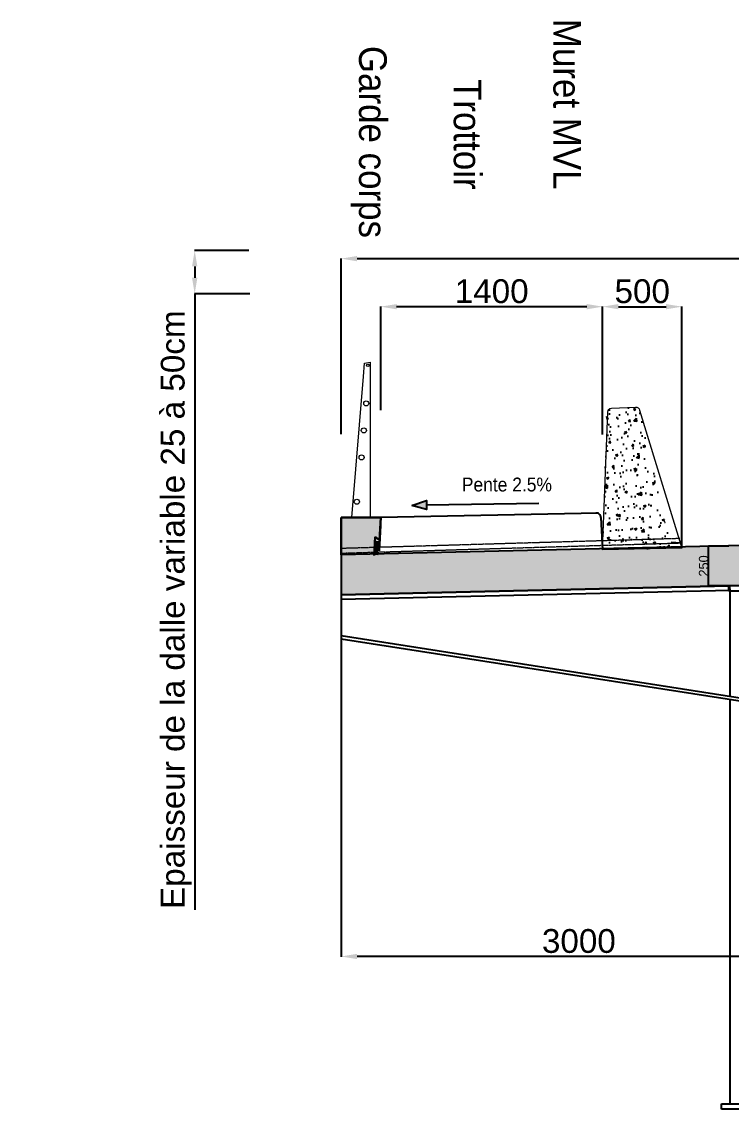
# Model space of a CAD drawing. Header units: metres. Extents: x -697843 to 22159, y -46191 to 9548.
# Drawn here: x 3276 to 7753, y -16001 to -9145 of the extents above; entities that cross this region are included whole.
import ezdxf
from ezdxf.enums import TextEntityAlignment as Align

# ---------------------------------------------------------------- set-up
doc = ezdxf.new("R2010")
doc.units = ezdxf.units.M
doc.linetypes.add('CACHE', pattern=[9.525, 6.35, -3.175])
doc.layers.get('Defpoints').update_dxf_attribs({"color": 9})
for name, color, linetype in [('Coffrage', 3, 'Continuous'), ('COT', 1, 'Continuous'), ('HACHURE', 8, 'Continuous'), ('POUTRELLE', 5, 'Continuous')]:
    doc.layers.add(name, color=color, linetype=linetype)
for name, color, linetype, lineweight in [('COT50', 8, 'Continuous', 15), ('S-EXE-ELECP', 3, 'Continuous', 30), ('S-EXE-HACH', 4, 'Continuous', 5), ('S-EXE-TEXT', 7, 'Continuous', 25), ('S-EXE-TEXTE', 7, 'Continuous', 9), ('S-EXE-TRAIT VU', 2, 'Continuous', 25), ('S-Trait vu', 2, 'Continuous', 18)]:
    doc.layers.add(name, color=color, linetype=linetype, lineweight=lineweight)
doc.layers.get('0').off()
doc.styles.add('Annotative', font='arial.ttf')
doc.styles.add('Arial', font='arial.ttf')
doc.styles.add('ROMANTIC', font='rom_____.pfb')
doc.styles.get("Standard").update_dxf_attribs({"font": 'arial.ttf'})
doc.dimstyles.new('cotf-50', dxfattribs={"dimscale": 0.4, "dimtxt": 1, "dimasz": 0.35, "dimexe": 0.18, "dimexo": 0.1, "dimgap": 0.2, "dimtad": 3, "dimdec": 3, "dimzin": 4, "dimdsep": 46, "dimtxsty": 'ROMANTIC', "dimcen": 0.09, "dimclrd": 256, "dimclre": 256, "dimclrt": 256, "dimadec": 0, "dimazin": 0, "dimtfac": 1, "dimtdec": 3, "dimtix": 1, "dimtmove": 2, "dimatfit": 3, "dimfxl": 1, "dimtvp": 13.888889, "dimtolj": 1, "dimtzin": 4, "dimarcsym": 0})
doc.dimstyles.new('ISO-25', dxfattribs={"dimtxt": 2.5, "dimasz": 2.5, "dimexe": 1.25, "dimexo": 0.625, "dimtad": 1, "dimtxsty": 'Standard', "dimcen": 2.5, "dimadec": 0, "dimazin": 0, "dimtfac": 1, "dimtmove": 0, "dimatfit": 3, "dimfxl": 1, "dimarcsym": 0})

# ---------------------------------------------------------------- blocks, each defined once
blk = doc.blocks.new('*D19')
at = {"layer": 'COT', "color": 0, "lineweight": -2, "transparency": 16777216}
for p, q in [((4709.2, -10588.3), (4366, -10588.3)), ((4367.3, -10688.3), (4367.3, -10759.8)), ((4715.5, -10859.8), (4366, -10859.8)), ((4367.3, -10859.8), (4367.3, -14743.9))]:
    blk.add_line(p, q, dxfattribs=at)
at = {"layer": 'COT', "color": 0, "transparency": 16777216}
for points in [[(4350.6, -10688.3), (4384, -10688.3), (4367.3, -10588.3)], [(4350.6, -10759.8), (4384, -10759.8), (4367.3, -10859.8)]]:
    blk.add_solid(points, dxfattribs=at)
at = {"layer": 'Defpoints', "color": 0, "transparency": 16777216}
for p in [(4367.3, -10588.3), (4709.8, -10588.3), (4716.2, -10859.8)]:
    blk.add_point(p, dxfattribs=at)
at = {"layer": 'COT', "color": 0, "transparency": 16777216, "insert": (4251.1, -12851.9), "char_height": 150, "attachment_point": 5, "rotation": 90, "style": 'Annotative'}
blk.add_mtext('Epaisseur de la dalle variable 25 à 50cm', dxfattribs=at)
blk = doc.blocks.new('*D6')
at = {"layer": 'COT', "color": 0, "lineweight": -2, "transparency": 16777216}
for p, q in [((5291.6, -11746.4), (5291.6, -10637.6)), ((5391.6, -10638.8), (19491.5, -10638.8)), ((19591.5, -11661.5), (19591.5, -10637.6))]:
    blk.add_line(p, q, dxfattribs=at)
at = {"layer": 'COT', "color": 0, "transparency": 16777216}
for points in [[(5391.6, -10622.2), (5391.6, -10655.5), (5291.6, -10638.8)], [(19491.5, -10622.2), (19491.5, -10655.5), (19591.5, -10638.8)]]:
    blk.add_solid(points, dxfattribs=at)
at = {"layer": 'Defpoints', "color": 0, "transparency": 16777216}
for p in [(19591.5, -10638.8), (19591.5, -11662.1), (5291.6, -11747.1)]:
    blk.add_point(p, dxfattribs=at)
at = {"layer": 'COT', "color": 0, "transparency": 16777216, "insert": (12441.5, -10542.2), "char_height": 150, "attachment_point": 5, "style": 'Annotative'}
blk.add_mtext('14300', dxfattribs=at)
blk = doc.blocks.new('*D7')
at = {"layer": 'COT', "color": 0, "lineweight": -2, "transparency": 16777216}
for p, q in [((5541.6, -11595.1), (5541.6, -10940.4)), ((6841.2, -10941.6), (5641.6, -10941.6)), ((6941.2, -11746.5), (6941.2, -10940.4))]:
    blk.add_line(p, q, dxfattribs=at)
at = {"layer": 'COT', "color": 0, "transparency": 16777216}
for points in [[(5641.6, -10925), (5641.6, -10958.3), (5541.6, -10941.6)], [(6841.2, -10925), (6841.2, -10958.3), (6941.2, -10941.6)]]:
    blk.add_solid(points, dxfattribs=at)
at = {"layer": 'Defpoints', "color": 0, "transparency": 16777216}
for p in [(5541.6, -10941.6), (5541.6, -11595.7), (6941.2, -11747.1)]:
    blk.add_point(p, dxfattribs=at)
at = {"layer": 'COT', "color": 0, "transparency": 16777216, "insert": (6241.4, -10845), "char_height": 150, "attachment_point": 5, "style": 'Annotative'}
blk.add_mtext('1400', dxfattribs=at)
blk = doc.blocks.new('*D8')
at = {"layer": 'COT', "color": 0, "lineweight": -2, "transparency": 16777216}
for p, q in [((6941.2, -11359.5), (6941.2, -10940.4)), ((7041.2, -10941.6), (7341.5, -10941.6)), ((7441.5, -12462.5), (7441.5, -10940.4))]:
    blk.add_line(p, q, dxfattribs=at)
at = {"layer": 'COT', "color": 0, "transparency": 16777216}
for points in [[(7041.2, -10925), (7041.2, -10958.3), (6941.2, -10941.6)], [(7341.5, -10925), (7341.5, -10958.3), (7441.5, -10941.6)]]:
    blk.add_solid(points, dxfattribs=at)
at = {"layer": 'Defpoints', "color": 0, "transparency": 16777216}
for p in [(7441.5, -10941.6), (6941.2, -11360.2), (7441.5, -12463.1)]:
    blk.add_point(p, dxfattribs=at)
at = {"layer": 'COT', "color": 0, "transparency": 16777216, "insert": (7191.3, -10845), "char_height": 150, "attachment_point": 5, "style": 'Annotative'}
blk.add_mtext('500', dxfattribs=at)
blk = doc.blocks.new('*D10')
at = {"layer": 'COT', "lineweight": -2, "transparency": 16777216}
for p, q in [((7738.6, -12451.2), (7610.3, -12451.2)), ((7610.4, -12701), (7610.4, -12451.3)), ((7745.1, -12701.1), (7610.3, -12701.1))]:
    blk.add_line(p, q, dxfattribs=at)
at = {"layer": 'COT', "transparency": 16777216}
for points in [[(7610.4, -12451.3), (7610.4, -12451.3), (7610.4, -12451.2)], [(7610.4, -12701), (7610.4, -12701), (7610.4, -12701.1)]]:
    blk.add_solid(points, dxfattribs=at)
at = {"layer": 'Defpoints', "color": 0, "transparency": 16777216}
for p in [(7610.4, -12451.2), (7738.6, -12451.2), (7745.1, -12701.1)]:
    blk.add_point(p, dxfattribs=at)
at = {"layer": 'COT', "transparency": 16777216, "insert": (7579.2, -12576.1), "char_height": 60, "attachment_point": 5, "rotation": 90, "style": 'ROMANTIC'}
blk.add_mtext('\\A1;250', dxfattribs=at)
blk = doc.blocks.new('A$C12BB4E14')
at = {"layer": 'S-EXE-HACH', "color": 8, "transparency": 33554687}
blk.add_line((0, 0.971), (0, 0.981), dxfattribs=at)
for centre, radius in [((-0.017, 0.96), 0.008), ((-0.027, 0.72), 0.016), ((-0.042, 0.55), 0.016), ((-0.056, 0.38), 0.016), ((-0.086, 0.1), 0.016)]:
    blk.add_circle(centre, radius, dxfattribs=at)
at = {"layer": 'S-Trait vu', "color": 8, "ltscale": 100}
for p, q in [((-0.044, 0.89), (-0.0372, 0.973)), ((-0.0372, 0.973), (0, 0.981)), ((0, 0), (0, 0.981)), ((-0.0469, 0.89), (-0.12, 0)), ((-0.0469, 0.89), (-0.044, 0.89)), ((-0.12, 0), (0, 0))]:
    blk.add_line(p, q, dxfattribs=at)
blk = doc.blocks.new('*D58')
at = {"layer": 'COT', "color": 0, "lineweight": -2, "transparency": 16777216}
for p, q in [((5291.5, -12896.8), (5291.5, -15039.4)), ((8291.5, -14383.8), (8291.5, -15039.4)), ((8191.5, -15038.2), (5391.5, -15038.2))]:
    blk.add_line(p, q, dxfattribs=at)
at = {"layer": 'COT', "color": 0, "transparency": 16777216}
for points in [[(5391.5, -15021.5), (5391.5, -15054.8), (5291.5, -15038.2)], [(8191.5, -15021.5), (8191.5, -15054.8), (8291.5, -15038.2)]]:
    blk.add_solid(points, dxfattribs=at)
at = {"layer": 'Defpoints', "color": 0, "transparency": 16777216}
for p in [(5291.5, -12896.2), (8291.5, -14383.1), (5291.5, -15038.2)]:
    blk.add_point(p, dxfattribs=at)
at = {"layer": 'COT', "color": 0, "transparency": 16777216, "insert": (6791.5, -14941.5), "char_height": 150, "attachment_point": 5, "style": 'Annotative'}
blk.add_mtext('3000', dxfattribs=at)

msp = doc.modelspace()

# ---------------------------------------------------------------- hatches: boundary and pattern name
at = {"layer": 'COT50'}
h = msp.add_hatch(dxfattribs=at)
h.set_pattern_fill('AR-CONC', color=256)
h.set_pattern_definition([(50, (11841.5, -17050.57), (182.1847, -15.939), [19.05, -209.55]), (355, (11841.5, -17050.57), (-35.2434, 191.057), [15.24, -167.6406]), (100.4514, (11856.68, -17051.9), (146.9412, 175.1178), [16.19, -178.0902]), (46.1842, (11841.5, -16999.77), (271.079, -42.0423), [28.575, -314.325]), (96.6356, (11864.08, -17003.27), (237.404, 247.426), [24.285, -267.136]), (351.184, (11841.5, -16999.77), (237.404, 247.426), [22.86, -251.46]), (21, (11866.9, -17012.47), (151.6144, -102.2652), [19.05, -209.55]), (326, (11866.9, -17012.47), (61.802, 184.188), [15.24, -167.64]), (71.4514, (11879.53, -17020.99), (213.4164, 81.9228), [16.19, -178.09]), (37.5, (11841.495, -17050.57), (3.0886, 84.55504), [0, -165.608, 0, -170.18, 0, -168.275]), (7.5, (11841.495, -17050.57), (66.8197, 100.1806), [0, -97.028, 0, -161.798, 0, -64.135]), (327.5, (11784.85, -17050.57), (135.5906, -5.72874), [0, -63.5, 0, -198.12, 0, -262.89]), (317.5, (11759.45, -17050.57), (148.1292, 25.4265), [0, -82.55, 0, -131.572, 0, -186.69])])
h.paths.add_polyline_path([(5291.49479, -12505.54417), (5291.49479, -12757.28301), (7737.95797, -12701.20118), (8837.95796, -12701.20115), (16040.63398, -12505.63564), (17140.63403, -12505.63564), (19591.49479, -12420.9345), (19591.49479, -12186.78636)])
at = {"layer": 'HACHURE', "transparency": 33554687}
h = msp.add_hatch(dxfattribs=at)
h.set_pattern_fill('AR-CONC', color=256, scale=0.8, angle=-2.816552599)
h.set_pattern_definition([(47.183447, (-535638.88, 100493.46), (144.945094, -19.897664), [15.24, -167.64]), (352.183447, (-535638.88, 100493.46), (-20.650107, 154.04628), [12.192, -134.112467]), (97.634892, (-535626.8, 100491.8), (124.294985, 134.14861), [12.952007, -142.472196]), (43.367647, (-535636.88, 100534.05), (214.948547, -44.249527), [22.86, -251.46]), (93.819005, (-535618.97, 100530.37), (199.42036, 188.36927), [19.42802, -213.70849]), (348.3676, (-535636.88, 100534.05), (199.42036, 188.36927), [18.28797, -201.167786]), (18.183447, (-535617.08, 100522.91), (117.12488, -87.67339), [15.24, -167.64]), (323.183447, (-535617.08, 100522.9), (56.622446, 144.742893), [12.192, -134.112]), (68.634892, (-535607.32, 100515.6), (173.747325, 57.069504), [12.952007, -142.47195]), (34.683447, (-535638.88, 100493.46), (5.791812, 67.440901), [0, -132.4864, 0, -136.144, 0, -134.62]), (4.683447, (-535638.88, 100493.46), (57.329319, 77.420919), [0, -77.6224, 0, -129.4384, 0, -51.308]), (324.683447, (-535684.137, 100495.69), (108.116239, -9.907614), [0, -50.8, 0, -158.496, 0, -210.312]), (314.683447, (-535704.43, 100496.69), (119.359723, 14.493565), [0, -66.04, 0, -105.2576, 0, -149.352])])
edge = h.paths.add_edge_path()
edge.add_arc((7150.17074, -11599.21765), 25, 372.866249498, 452.816552599)
edge.add_line((7148.94228, -11574.24785), (6993.00886, -11581.91943))
edge.add_arc((6994.23732, -11606.88923), 25, 452.816552599, 537.843159375)
edge.add_line((6969.25503, -11605.94835), (6937.58388, -12446.88489))
edge.add_line((6937.58388, -12446.88489), (6936.58068, -12473.52204))
edge.add_line((6936.58068, -12473.52204), (7373.14118, -12463.12896))
edge.add_line((7373.14118, -12463.12896), (7366.28121, -12433.09547))
edge.add_line((7366.28121, -12433.09547), (7360.65509, -12408.46387))
edge.add_line((7360.65509, -12408.46387), (7174.54305, -11593.65076))
at = {"layer": 'S-EXE-HACH', "ltscale": 0.01, "true_color": 0xc4c4c4, "transparency": 33554508}
h = msp.add_hatch(color=9, dxfattribs=at)
h.dxf.hatch_style = 1
h.paths.add_polyline_path([(5505.51101, -12392.68076), (5534.4832, -12413.97675), (5541.59983, -12271.71367), (5291.55933, -12271.71367), (5291.51882, -12505.54476), (5499.60489, -12510.7455)])
at = {"layer": 'S-EXE-TRAIT VU', "transparency": 33554687}
h = msp.add_hatch(color=256, dxfattribs=at)
h.dxf.hatch_style = 1
h.paths.add_polyline_path([(5737.88274, -12194.41342), (5831.08365, -12219.78447), (5829.69946, -12164.41694)])

# ---------------------------------------------------------------- linework, layer by layer
at = {"layer": 'Coffrage', "color": 0}
msp.add_line((18971.49479, -12187.00987), (5291.49479, -12505.54417), dxfattribs=at)
at = {"layer": 'Coffrage', "color": 4}
for p, q in [((6910.44728, -12243.98244), (5541.59983, -12271.71367)), ((6930.61231, -12270.90362), (6940.58068, -12473.52204)), ((5291.49479, -12505.54417), (5291.49479, -12757.28301)), ((7743.17463, -12701.08159), (5291.49479, -12757.28581)), ((5291.49479, -12757.28581), (7737.95797, -12701.10037))]:
    msp.add_line(p, q, dxfattribs=at)
at = {"layer": 'Coffrage'}
msp.add_line((7737.95797, -12701.20118), (5291.49479, -12757.28301), dxfattribs=at)
at = {"layer": 'Coffrage', "color": 4}
msp.add_arc((6900.64855, -12272.37777), 30, 2.816552599, 94.180321197, dxfattribs=at)
at = {"layer": 'POUTRELLE', "color": 4}
for p, q in [((7743.17458, -12701.08159), (5291.49479, -12757.28581)), ((7743.17458, -12701.08159), (5291.49479, -12757.28581)), ((7743.86214, -12731.07371), (5292.18235, -12787.27793)), ((7745.18487, -13397.28235), (7745.18487, -12736.02381)), ((5291.49479, -12757.28581), (5291.49479, -13035.13001)), ((5291.49479, -13015.30929), (8283.60884, -13481.10037)), ((5291.49479, -13035.13001), (8283.60884, -13501.10037)), ((7745.18487, -15970.03312), (7745.18487, -13417.25009))]:
    msp.add_line(p, q, dxfattribs=at)
at = {"layer": 'POUTRELLE', "color": 4, "ltscale": 0.25}
for p, q in [((8837.95796, -12701.10037), (7737.95797, -12701.10037)), ((7737.95797, -12736.10037), (7737.95797, -12701.10037)), ((8837.95797, -12736.10037), (7737.95797, -12736.10037)), ((7745.18487, -12736.02381), (7743.17463, -12701.08159)), ((7691.49479, -15966.28353), (8891.49479, -15966.28353)), ((7691.49479, -16001.28353), (7691.49479, -15966.28353)), ((8891.49479, -16001.28353), (7691.49479, -16001.28353))]:
    msp.add_line(p, q, dxfattribs=at)
at = {"layer": 'S-EXE-ELECP', "ltscale": 100}
msp.add_line((5291.59983, -12271.71367), (5291.49479, -12505.54417), dxfattribs=at)
at = {"layer": 'S-EXE-ELECP'}
for p, q in [((5291.59983, -12271.71367), (5541.59983, -12271.71367)), ((5541.59983, -12271.71367), (5534.47266, -12414.18749)), ((5499.60489, -12510.7455), (5505.51101, -12392.68076)), ((5505.51101, -12392.68076), (5534.4743, -12414.15464))]:
    msp.add_line(p, q, dxfattribs=at)
at = {"layer": 'S-EXE-TEXT', "color": 6, "linetype": 'CACHE', "ltscale": 0.02, "transparency": 33554597, "const_width": 25, "flags": 128}
msp.add_lwpolyline([(5519.2618, -12418.02763), (5512.65921, -12507.57111)], dxfattribs=at)
at = {"layer": 'S-EXE-TRAIT VU', "transparency": 33554687}
for p, q in [((6537.88274, -12181.91342), (5830.39155, -12192.1007)), ((5539.10173, -12321.65123), (5531.1109, -12481.38979)), ((7434.63482, -12433.09547), (7374.49394, -12427.30138))]:
    msp.add_line(p, q, dxfattribs=at)
msp.add_lwpolyline([(5737.88274, -12194.41342), (5829.69946, -12164.41694), (5831.08365, -12219.78447), (5737.88274, -12194.41342)], close=True, dxfattribs=at)
at = {"layer": 'S-Trait vu', "color": 1, "linetype": 'CACHE', "ltscale": 0.01}
for p, q in [((7427.85206, -12403.40001), (5290.25651, -12466.1143)), ((7434.63482, -12433.09547), (5291.49839, -12497.51569))]:
    msp.add_line(p, q, dxfattribs=at)
at = {"layer": 'S-Trait vu', "ltscale": 100}
msp.add_lwpolyline([(7441.49479, -12463.12896), (6940.58068, -12473.52204), (6973.25503, -11605.94835, -0.3890123884), (6997.00886, -11581.91943), (7148.94228, -11574.24785, -0.3637246838), (7174.54305, -11593.65076)], format="xyb", close=True, dxfattribs=at)

# ---------------------------------------------------------------- block references
at = {"ltscale": 100, "xscale": 1000, "yscale": 1000, "zscale": 1000}
msp.add_blockref('A$C12BB4E14', (5476.55933, -12271.71367), dxfattribs=at)

# ---------------------------------------------------------------- texts
at = {"layer": 'S-EXE-TEXTE', "style": 'Arial', "width": 0.9}
for s, height, rotation, p in [('Muret MVL', 175, 269.999436485, (6578.0638, -9127.33309)), ('Garde corps', 175, 269.999436485, (5351.66181, -9297.87367)), ('Trottoir', 175, 269.999436485, (5949.44423, -9506.7942)), ('Pente 2.5%%%', 87.5, 0.000563515, (6053.00981, -12132.81675))]:
    msp.add_text(s, height=height, rotation=rotation, dxfattribs=at).set_placement(p, align=Align.BOTTOM_LEFT)

# ---------------------------------------------------------------- dimensions: what is measured, and where the dimension line sits
at = {"layer": 'COT'}
for base, p1, p2, picture, middle in [((19591.49479, -10638.8223), (5291.59983, -11747.07079), (19591.49479, -11662.14349), '*D6', (12441.54731, -10542.1852)), ((5541.59983, -10941.62179), (6941.16128, -11747.13087), (5541.59983, -11595.71658), '*D7', (6241.38056, -10845.03584)), ((7441.49479, -10941.62179), (6941.16128, -11360.15732), (7441.49479, -12463.12896), '*D8', (7191.32803, -10845.03584))]:
    dim = msp.add_linear_dim(base=base, p1=p1, p2=p2, angle=180, dimstyle='ISO-25', override={"dimtxt": 150, "dimasz": 100, "dimgap": 20, "dimdec": 0, "dimtxsty": 'Annotative'}, dxfattribs=at)
    dim.commit()
    dim.dimension.update_dxf_attribs({"geometry": picture, "text_midpoint": middle})
dim = msp.add_linear_dim(base=(4367.28494, -10588.28482), p1=(4716.16711, -10859.83161), p2=(4709.84423, -10588.28482), angle=90, text='Epaisseur de la dalle variable 25 à 50cm', dimstyle='ISO-25', override={"dimtxt": 150, "dimasz": 100, "dimgap": 20, "dimdec": 0, "dimtxsty": 'Annotative'}, dxfattribs=at)
dim.commit()
dim.dimension.update_dxf_attribs({"geometry": '*D19', "text_midpoint": (4367.28494, -12851.86435), "dimtype": 160})
at = {"layer": 'COT', "color": 7}
dim = msp.add_linear_dim(base=(7610.41416, -12451.18517), p1=(7745.11146, -12701.10037), p2=(7738.6005, -12451.18517), angle=90, dimstyle='cotf-50', override={"dimtxt": 150, "dimdec": 0}, dxfattribs=at)
dim.commit()
dim.dimension.update_dxf_attribs({"geometry": '*D10', "text_midpoint": (7579.18032, -12576.14277)})
at = {"layer": 'COT'}
dim = msp.add_linear_dim(base=(5291.49479, -15038.17537), p1=(8291.49479, -14383.14698), p2=(5291.49479, -12896.20791), dimstyle='ISO-25', override={"dimtxt": 150, "dimasz": 100, "dimgap": 20, "dimdec": 0, "dimtxsty": 'Annotative'}, dxfattribs=at)
dim.commit()
dim.dimension.update_dxf_attribs({"geometry": '*D58', "text_midpoint": (6791.49479, -14941.53826)})

doc.saveas('drawing.dxf')
